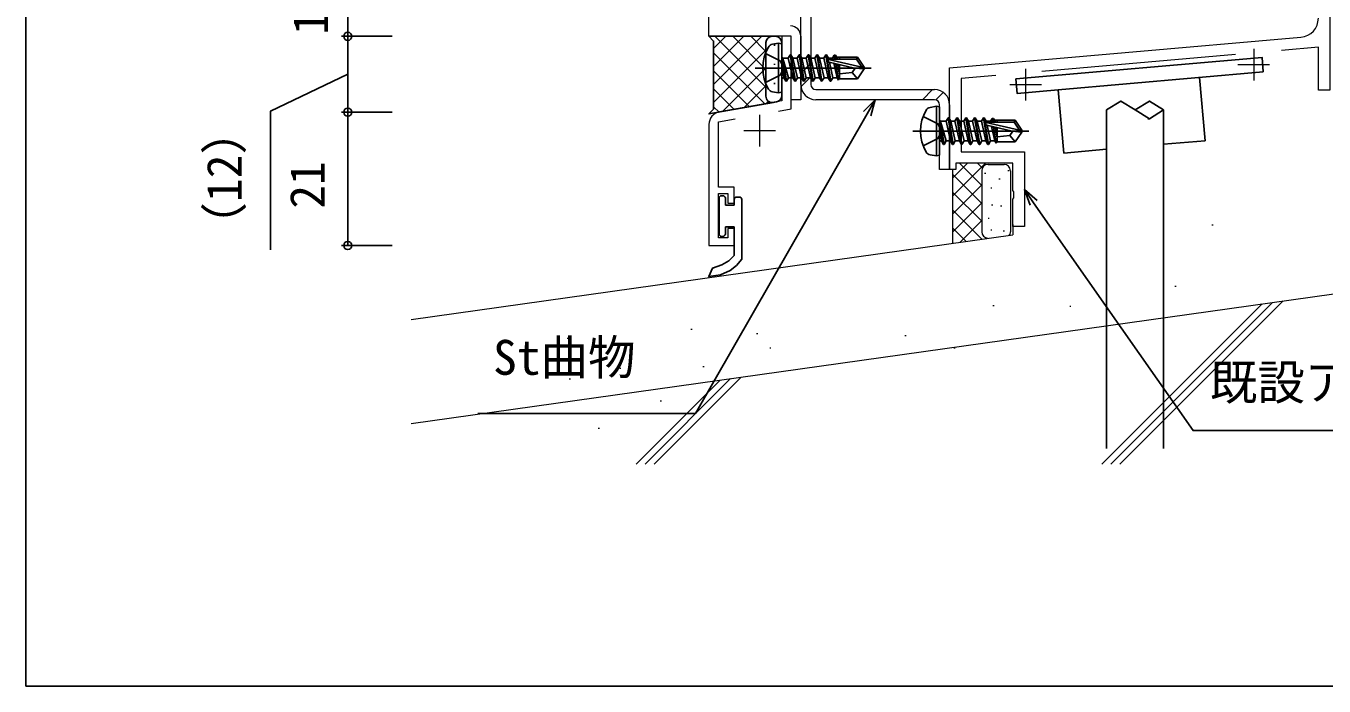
# Model space of a CAD drawing. Units: millimetres, scale not verified. Extents: x -437 to 438, y -281 to 278.
# Drawn here: x -436.8 to -231.9, y -281 to -176.9 of the extents above; entities that cross this region are included whole.
import ezdxf
from ezdxf.enums import TextEntityAlignment as Align

# ---------------------------------------------------------------- set-up
doc = ezdxf.new("R2010")
doc.units = ezdxf.units.MM
doc.header["$LTSCALE"] = 2
doc.layers.add('0-3_YKK_11', color=7, linetype='Continuous', lineweight=18)
doc.layers.add('0-9_YSS_K', color=3, linetype='Continuous', lineweight=18)
for name, color, linetype in [('0-5_YKK_13', 4, 'Continuous'), ('0-7_YKK_D', 6, 'Continuous'), ('0-8_YKK_ZWAK', 7, 'Continuous')]:
    doc.layers.add(name, color=color, linetype=linetype)
doc.styles.add('ＭＳ ゴシック', font='')
doc.styles.get('ＭＳ ゴシック').set_extended_font_data('MS Gothic')

msp = doc.modelspace()

# ---------------------------------------------------------------- linework, layer by layer
at = {"layer": '0-3_YKK_11', "color": 4}
for p, q in [((-245.882, -181.373), (-276.43, -184.045)), ((-242.995, -180.477), (-242.995, -185.477)), ((-278.995, -183.627), (-278.995, -188.627)), ((-245.495, -182.977), (-240.495, -182.977)), ((-281.495, -186.127), (-276.495, -186.127))]:
    msp.add_line(p, q, dxfattribs=at)
at = {"layer": '0-3_YKK_11', "color": 211}
for p, q in [((-320.995, -190.894), (-320.995, -195.894)), ((-323.495, -193.394), (-318.495, -193.394))]:
    msp.add_line(p, q, dxfattribs=at)
at = {"layer": '0-3_YKK_11', "color": 4}
for points in [[(-230.995, -140.89), (-230.995, -187.015), (-232.795, -187.015), (-232.795, -180.228), (-238.602, -180.736)], [(-283.71, -184.682), (-289.195, -185.162), (-289.195, -196.715), (-279.195, -196.715), (-279.195, -208.515), (-280.995, -208.515), (-280.995, -204.186), (-280.852, -203.994), (-280.852, -203.036), (-280.995, -202.844), (-280.995, -198.515), (-289.995, -198.515), (-289.995, -199.515), (-290.995, -199.515), (-290.995, -183.513), (-235.533, -178.661)]]:
    msp.add_lwpolyline(points, dxfattribs=at)
at = {"layer": '0-3_YKK_11', "color": 211}
for points in [[(-314.495, -178.485), (-314.495, -188.515), (-315.995, -188.515), (-315.995, -183.973), (-315.875, -183.79), (-315.875, -183.24), (-315.995, -183.057), (-315.995, -178.515), (-328.995, -178.515), (-328.995, -166.515), (-281.111, -162.326)], [(-318.022, -190.331), (-315.995, -189.973), (-315.995, -178.515), (-317.495, -178.515), (-317.495, -188.715), (-327.342, -190.451)], [(-328.995, -192.421), (-328.995, -211.515), (-324.995, -211.515), (-324.995, -208.815), (-325.995, -208.815), (-325.995, -210.315), (-327.495, -210.315), (-327.495, -203.315), (-325.995, -203.315), (-325.995, -204.815), (-324.995, -204.815), (-324.995, -202.315), (-327.495, -202.315), (-327.495, -192.001), (-324.836, -191.532)]]:
    msp.add_lwpolyline(points, dxfattribs=at)
at = {"layer": '0-3_YKK_11', "color": 4}
msp.add_arc((-235.795, -175.672), 3, 274.99999, 0, dxfattribs=at)
at = {"layer": '0-3_YKK_11', "color": 211}
for centre, radius, start, end in [((-316.095, -178.485), 1.6, 0.00001, 89.99999), ((-326.995, -192.421), 2, 99.99997, 180)]:
    msp.add_arc(centre, radius, start, end, dxfattribs=at)
at = {"layer": '0-5_YKK_13'}
for p, q in [((-328.995, -178.515), (-318.995, -178.515)), ((-328.245, -180.451), (-326.308, -178.515)), ((-328.245, -183.28), (-323.48, -178.515)), ((-328.245, -186.108), (-320.651, -178.515)), ((-328.035, -178.515), (-319.995, -186.555)), ((-325.206, -178.515), (-319.995, -183.726)), ((-322.378, -178.515), (-319.995, -180.898)), ((-319.995, -179.515), (-319.995, -187.964)), ((-319.995, -179.515), (-319.995, -187.964)), ((-319.549, -178.515), (-319.443, -178.621)), ((-318.495, -178.515), (-318.995, -178.515)), ((-317.995, -179.603), (-318.969, -179.775)), ((-318.625, -179.8), (-318.625, -180)), ((-317.995, -179.603), (-317.995, -187.427)), ((-317.995, -179.603), (-317.495, -179.691)), ((-317.495, -187.876), (-317.495, -179.515)), ((-317.495, -179.691), (-317.495, -187.338)), ((-328.245, -188.937), (-319.995, -180.687)), ((-328.245, -181.133), (-320.187, -189.191)), ((-316.845, -185.615), (-317.445, -182.015)), ((-317.445, -182.015), (-317.345, -182.015)), ((-317.445, -182.015), (-317.162, -185.065)), ((-317.345, -182.015), (-316.745, -185.615)), ((-316.427, -185.065), (-317.345, -182.015)), ((-317.295, -181.965), (-316.462, -181.965)), ((-316.145, -181.415), (-316.462, -181.965)), ((-316.462, -181.965), (-315.762, -185.065)), ((-315.445, -185.615), (-316.145, -181.415)), ((-316.145, -181.415), (-316.045, -181.415)), ((-316.045, -181.415), (-315.727, -181.965)), ((-316.045, -181.415), (-315.345, -185.615)), ((-315.727, -181.965), (-315.027, -185.065)), ((-315.727, -181.965), (-315.062, -181.965)), ((-314.745, -181.415), (-315.062, -181.965)), ((-315.062, -181.965), (-314.362, -185.065)), ((-314.045, -185.615), (-314.745, -181.415)), ((-314.745, -181.415), (-314.645, -181.415)), ((-314.645, -181.415), (-313.945, -185.615)), ((-314.327, -181.965), (-313.662, -181.965)), ((-313.345, -181.415), (-313.662, -181.965)), ((-313.662, -181.965), (-312.962, -185.065)), ((-312.645, -185.615), (-313.345, -181.415)), ((-313.345, -181.415), (-313.245, -181.415)), ((-313.245, -181.415), (-312.545, -185.615)), ((-312.927, -181.965), (-312.262, -181.965)), ((-311.945, -181.415), (-312.262, -181.965)), ((-312.262, -181.965), (-311.562, -185.065)), ((-311.245, -185.615), (-311.945, -181.415)), ((-311.945, -181.415), (-311.845, -181.415)), ((-311.845, -181.415), (-311.145, -185.615)), ((-311.527, -181.965), (-310.862, -181.965)), ((-310.545, -181.415), (-310.862, -181.965)), ((-310.862, -181.965), (-310.162, -185.065)), ((-309.845, -185.615), (-310.545, -181.415)), ((-310.545, -181.415), (-310.445, -181.415)), ((-310.445, -181.415), (-309.745, -185.615)), ((-310.127, -181.965), (-309.462, -181.965)), ((-310.105, -182.172), (-304.857, -183.365)), ((-309.202, -181.515), (-309.462, -181.965)), ((-309.462, -181.965), (-309.428, -182.118)), ((-309.202, -181.515), (-308.987, -181.515)), ((-309.202, -181.515), (-309.104, -182.115)), ((-308.987, -181.515), (-308.87, -182.115)), ((-308.814, -181.815), (-305.54, -181.815)), ((-308.395, -181.815), (-308.395, -182.115)), ((-305.54, -181.815), (-305.7, -182.115)), ((-305.54, -181.815), (-304.495, -183.365)), ((-328.245, -183.961), (-322.59, -189.616)), ((-326.849, -190.369), (-319.995, -183.515)), ((-321.695, -183.515), (-303.385, -183.515)), ((-318.625, -182.83), (-318.625, -183.03)), ((-310.001, -182.605), (-306.001, -183.515)), ((-309.982, -182.61), (-309.427, -185.065)), ((-309.281, -182.769), (-308.762, -185.065)), ((-308.985, -182.836), (-308.56, -185.415)), ((-308.718, -182.897), (-308.395, -184.563)), ((-308.395, -182.971), (-308.395, -185.215)), ((-306.395, -184.215), (-305.54, -185.215)), ((-306.001, -183.515), (-304.495, -183.515)), ((-306.001, -183.515), (-304.495, -183.665)), ((-305.54, -185.215), (-304.495, -183.665)), ((-304.857, -183.365), (-304.495, -183.365)), ((-304.495, -183.665), (-304.495, -183.365)), ((-273.854, -186.972), (-241.478, -184.139)), ((-323.412, -189.761), (-319.995, -186.343)), ((-318.625, -185.86), (-318.625, -186.06)), ((-317.295, -185.065), (-317.162, -185.065)), ((-316.845, -185.615), (-317.162, -185.065)), ((-316.845, -185.615), (-316.745, -185.615)), ((-316.845, -185.615), (-316.745, -185.615)), ((-316.745, -185.615), (-316.427, -185.065)), ((-316.427, -185.065), (-315.762, -185.065)), ((-315.445, -185.615), (-315.762, -185.065)), ((-315.445, -185.615), (-315.345, -185.615)), ((-315.345, -185.615), (-315.027, -185.065)), ((-315.027, -185.065), (-314.362, -185.065)), ((-314.045, -185.615), (-314.362, -185.065)), ((-314.045, -185.615), (-313.945, -185.615)), ((-313.945, -185.615), (-313.627, -185.065)), ((-313.627, -185.065), (-312.962, -185.065)), ((-312.645, -185.615), (-312.962, -185.065)), ((-312.645, -185.615), (-312.545, -185.615)), ((-312.545, -185.615), (-312.227, -185.065)), ((-312.227, -185.065), (-311.562, -185.065)), ((-311.245, -185.615), (-311.562, -185.065)), ((-311.245, -185.615), (-311.145, -185.615)), ((-311.145, -185.615), (-310.827, -185.065)), ((-310.827, -185.065), (-310.162, -185.065)), ((-309.845, -185.615), (-310.162, -185.065)), ((-309.845, -185.615), (-309.745, -185.615)), ((-309.745, -185.615), (-309.427, -185.065)), ((-309.427, -185.065), (-308.762, -185.065)), ((-308.56, -185.415), (-308.762, -185.065)), ((-308.466, -185.215), (-308.56, -185.415)), ((-308.466, -185.215), (-305.54, -185.215)), ((-250.668, -194.982), (-251.54, -185.02)), ((-328.245, -186.79), (-324.994, -190.041)), ((-317.995, -187.427), (-318.969, -187.255)), ((-317.995, -187.427), (-317.495, -187.338)), ((-328.245, -189.618), (-327.397, -190.466)), ((-319.976, -189.154), (-319.59, -188.768)), ((-318.821, -188.949), (-318.321, -188.861)), ((-318.625, -188.89), (-318.625, -188.914)), ((-293.095, -189.553), (-294.069, -189.725)), ((-293.095, -189.553), (-293.095, -197.377)), ((-293.095, -189.553), (-292.595, -189.641)), ((-292.595, -189.641), (-292.595, -197.288)), ((-291.945, -195.565), (-292.545, -191.965)), ((-292.545, -191.965), (-292.445, -191.965)), ((-292.545, -191.965), (-292.262, -195.015)), ((-292.445, -191.965), (-291.845, -195.565)), ((-291.527, -195.015), (-292.445, -191.965)), ((-292.395, -191.915), (-291.562, -191.915)), ((-291.245, -191.365), (-291.562, -191.915)), ((-291.562, -191.915), (-290.862, -195.015)), ((-290.545, -195.565), (-291.245, -191.365)), ((-291.245, -191.365), (-291.145, -191.365)), ((-291.145, -191.365), (-290.827, -191.915)), ((-291.145, -191.365), (-290.445, -195.565)), ((-290.827, -191.915), (-290.127, -195.015)), ((-290.827, -191.915), (-290.162, -191.915)), ((-289.845, -191.365), (-290.162, -191.915)), ((-290.162, -191.915), (-289.462, -195.015)), ((-289.145, -195.565), (-289.845, -191.365)), ((-289.845, -191.365), (-289.745, -191.365)), ((-289.745, -191.365), (-289.045, -195.565)), ((-289.427, -191.915), (-288.762, -191.915)), ((-288.445, -191.365), (-288.762, -191.915)), ((-288.762, -191.915), (-288.062, -195.015)), ((-287.745, -195.565), (-288.445, -191.365)), ((-288.445, -191.365), (-288.345, -191.365)), ((-288.345, -191.365), (-287.645, -195.565)), ((-288.027, -191.915), (-287.362, -191.915)), ((-287.045, -191.365), (-287.362, -191.915)), ((-287.362, -191.915), (-286.662, -195.015)), ((-286.345, -195.565), (-287.045, -191.365)), ((-287.045, -191.365), (-286.945, -191.365)), ((-286.945, -191.365), (-286.245, -195.565)), ((-286.627, -191.915), (-285.962, -191.915)), ((-285.645, -191.365), (-285.962, -191.915)), ((-285.962, -191.915), (-285.262, -195.015)), ((-284.945, -195.565), (-285.645, -191.365)), ((-285.645, -191.365), (-285.545, -191.365)), ((-285.545, -191.365), (-284.845, -195.565)), ((-285.227, -191.915), (-284.562, -191.915)), ((-285.205, -192.122), (-279.957, -193.315)), ((-285.101, -192.555), (-281.101, -193.465)), ((-285.082, -192.56), (-284.527, -195.015)), ((-284.302, -191.465), (-284.562, -191.915)), ((-284.562, -191.915), (-284.528, -192.068)), ((-284.302, -191.465), (-284.087, -191.465)), ((-284.302, -191.465), (-284.204, -192.065)), ((-284.087, -191.465), (-283.97, -192.065)), ((-283.914, -191.765), (-280.64, -191.765)), ((-283.495, -191.765), (-283.495, -192.065)), ((-280.64, -191.765), (-280.8, -192.065)), ((-280.64, -191.765), (-279.595, -193.315)), ((-259.729, -191.523), (-259.463, -191.523)), ((-296.795, -193.465), (-278.485, -193.465)), ((-284.381, -192.719), (-283.862, -195.015)), ((-284.085, -192.786), (-283.66, -195.365)), ((-283.818, -192.847), (-283.495, -194.513)), ((-283.495, -192.921), (-283.495, -195.165)), ((-281.495, -194.165), (-280.64, -195.165)), ((-281.101, -193.465), (-279.595, -193.465)), ((-281.101, -193.465), (-279.595, -193.615)), ((-280.64, -195.165), (-279.595, -193.615)), ((-279.957, -193.315), (-279.595, -193.315)), ((-279.595, -193.615), (-279.595, -193.315)), ((-292.395, -195.015), (-292.262, -195.015)), ((-291.945, -195.565), (-292.262, -195.015)), ((-291.945, -195.565), (-291.845, -195.565)), ((-291.945, -195.565), (-291.845, -195.565)), ((-291.845, -195.565), (-291.527, -195.015)), ((-291.527, -195.015), (-290.862, -195.015)), ((-290.545, -195.565), (-290.862, -195.015)), ((-290.545, -195.565), (-290.445, -195.565)), ((-290.445, -195.565), (-290.127, -195.015)), ((-290.127, -195.015), (-289.462, -195.015)), ((-289.145, -195.565), (-289.462, -195.015)), ((-289.145, -195.565), (-289.045, -195.565)), ((-289.045, -195.565), (-288.727, -195.015)), ((-288.727, -195.015), (-288.062, -195.015)), ((-287.745, -195.565), (-288.062, -195.015)), ((-287.745, -195.565), (-287.645, -195.565)), ((-287.645, -195.565), (-287.327, -195.015)), ((-287.327, -195.015), (-286.662, -195.015)), ((-286.345, -195.565), (-286.662, -195.015)), ((-286.345, -195.565), (-286.245, -195.565)), ((-286.245, -195.565), (-285.927, -195.015)), ((-285.927, -195.015), (-285.262, -195.015)), ((-284.945, -195.565), (-285.262, -195.015)), ((-284.945, -195.565), (-284.845, -195.565)), ((-284.845, -195.565), (-284.527, -195.015)), ((-284.527, -195.015), (-283.862, -195.015)), ((-283.66, -195.365), (-283.862, -195.015)), ((-283.566, -195.165), (-283.66, -195.365)), ((-283.566, -195.165), (-280.64, -195.165)), ((-272.983, -196.934), (-266.213, -196.342)), ((-257.213, -195.554), (-250.668, -194.982)), ((-293.095, -197.377), (-294.069, -197.205)), ((-293.095, -197.377), (-292.595, -197.288)), ((-327.395, -209.669), (-327.395, -204.069)), ((-326.995, -203.669), (-326.795, -203.669)), ((-326.395, -204.069), (-326.395, -205.169)), ((-324.995, -205.169), (-324.995, -204.269)), ((-324.595, -203.869), (-324.195, -203.869)), ((-323.795, -204.269), (-323.795, -213.675)), ((-326.395, -205.169), (-324.995, -205.169)), ((-326.395, -208.569), (-326.395, -209.669)), ((-324.995, -208.569), (-326.395, -208.569)), ((-324.995, -208.569), (-324.995, -213.09)), ((-326.795, -210.069), (-326.995, -210.069))]:
    msp.add_line(p, q, dxfattribs=at)
for points in [[(-318.821, -188.949), (-328.995, -190.748), (-328.245, -189.998), (-328.245, -179.265), (-328.995, -178.515), (-328.245, -179.265), (-328.245, -189.998), (-328.995, -190.748)], [(-320.074, -181.215), (-317.758, -182.37), (-317.149, -183.515)], [(-314.645, -181.415), (-314.327, -181.965), (-313.627, -185.065)], [(-313.245, -181.415), (-312.927, -181.965), (-312.227, -185.065)], [(-311.845, -181.415), (-311.527, -181.965), (-310.827, -185.065)], [(-310.445, -181.415), (-310.127, -181.965), (-310.084, -182.156)], [(-309.946, -182.115), (-305.7, -182.115), (-304.857, -183.365)], [(-308.987, -181.515), (-308.727, -181.965), (-308.693, -182.115)], [(-241.478, -184.139), (-241.679, -181.848), (-280.53, -185.247), (-280.33, -187.538), (-273.854, -186.972), (-272.983, -196.934)], [(-320.074, -185.815), (-317.758, -184.66), (-317.149, -183.515)], [(-305.894, -183.515), (-306.395, -184.215), (-308.395, -184.415)], [(-266.213, -190.123), (-263.963, -188.723), (-261.713, -190.123)], [(-266.213, -190.123), (-266.213, -224.167), (-266.213, -243.519)], [(-257.213, -190.123), (-259.463, -188.723), (-261.713, -190.123)], [(-257.213, -190.123), (-259.463, -191.523), (-261.713, -190.123)], [(-259.434, -188.724), (-259.449, -188.723), (-259.463, -188.723)], [(-257.213, -190.123), (-257.213, -222.903), (-257.213, -243.519)], [(-295.174, -191.165), (-292.858, -192.32), (-292.249, -193.465)], [(-289.745, -191.365), (-289.427, -191.915), (-288.727, -195.015)], [(-288.345, -191.365), (-288.027, -191.915), (-287.327, -195.015)], [(-286.945, -191.365), (-286.627, -191.915), (-285.927, -195.015)], [(-285.545, -191.365), (-285.227, -191.915), (-285.184, -192.106)], [(-285.046, -192.065), (-280.8, -192.065), (-279.957, -193.315)], [(-284.087, -191.465), (-283.827, -191.915), (-283.793, -192.065)], [(-295.174, -195.765), (-292.858, -194.61), (-292.249, -193.465)], [(-280.994, -193.465), (-281.495, -194.165), (-283.495, -194.365)], [(-324.995, -213.09), (-325.839, -213.913), (-326.95, -214.547), (-328.44, -215.106), (-329.009, -216.422), (-327.15, -216.124), (-325.628, -215.432), (-324.616, -214.656), (-323.795, -213.675)]]:
    msp.add_lwpolyline(points, dxfattribs=at)
for centre, radius, start, end in [((-313.995, -183.515), 6.5, 149.36409, 210.63591), ((-318.995, -179.515), 1, 90, 180), ((-318.995, -179.515), 1, 90, 180), ((-318.813, -180.661), 0.9, 100, 149.36409), ((-318.495, -179.515), 1, 0, 90), ((-317.295, -181.765), 0.2, 180, 270), ((-309.946, -182.363), 0.248, 90, 257.19096), ((-317.295, -185.265), 0.2, 90, 180), ((-318.995, -187.964), 1, 180, 280.02868), ((-318.995, -187.964), 1, 180, 280.02868), ((-318.813, -186.368), 0.9, 210.63591, 260), ((-318.495, -187.876), 1, 280.02868, 0), ((-289.095, -193.465), 6.5, 149.36409, 210.63591), ((-293.913, -190.611), 0.9, 100, 149.36409), ((-292.395, -191.715), 0.2, 180, 270), ((-285.046, -192.313), 0.248, 90, 257.19096), ((-292.395, -195.215), 0.2, 90, 180), ((-293.913, -196.318), 0.9, 210.63591, 260), ((-326.995, -204.069), 0.4, 90, 180), ((-326.795, -204.069), 0.4, 0, 90), ((-324.595, -204.269), 0.4, 90, 180), ((-324.195, -204.269), 0.4, 0, 90), ((-326.995, -209.669), 0.4, 180, 270), ((-326.795, -209.669), 0.4, 270, 0)]:
    msp.add_arc(centre, radius, start, end, dxfattribs=at)
at = {"layer": '0-7_YKK_D'}
for p, q in [((-385.995, -178.515), (-385.995, -166.515)), ((-378.995, -178.515), (-386.995, -178.515)), ((-378.995, -178.515), (-386.995, -178.515)), ((-385.995, -190.48), (-385.995, -178.515)), ((-378.995, -190.48), (-386.995, -190.48)), ((-378.995, -190.48), (-386.995, -190.48)), ((-385.995, -211.515), (-385.995, -190.48)), ((-378.995, -211.515), (-386.995, -211.515))]:
    msp.add_line(p, q, dxfattribs=at)
for points in [[(-385.995, -184.498), (-398.217, -190.338), (-398.217, -212.193)], [(-302.745, -188.515), (-304.014, -190.727), (-331.137, -237.991), (-365.454, -237.991)], [(-304.607, -190.386), (-302.745, -188.515), (-303.421, -191.067)], [(-278.292, -205.176), (-279.195, -202.695), (-277.172, -204.392)], [(-279.195, -202.695), (-277.732, -204.784), (-252.578, -240.707), (-163.035, -240.707)]]:
    msp.add_lwpolyline(points, dxfattribs=at)
for centre in [(-385.995, -178.515), (-385.995, -178.515), (-385.995, -190.48), (-385.995, -190.48), (-385.995, -211.515)]:
    msp.add_circle(centre, 0.637, dxfattribs=at)
at = {"layer": '0-8_YKK_ZWAK'}
msp.add_line((-436.8, 244), (-436.8, -281), dxfattribs=at)
msp.add_lwpolyline([(-436.8, -281), (438.2, -281), (438.2, 244)], dxfattribs=at)
at = {"layer": '0-9_YSS_K', "color": 1}
for p, q in [((-314.495, -186.115), (-314.495, -173.915)), ((-312.895, -173.915), (-312.895, -186.115)), ((-314.495, -184.377), (-312.895, -182.777)), ((-314.468, -186.473), (-312.895, -184.9)), ((-312.095, -186.915), (-293.395, -186.915)), ((-295.298, -188.515), (-293.698, -186.915)), ((-293.199, -188.539), (-292.013, -187.353)), ((-293.395, -188.515), (-312.095, -188.515))]:
    msp.add_line(p, q, dxfattribs=at)
at = {"layer": '0-9_YSS_K'}
for p, q in [((-288.166, -198.517), (-290.495, -200.847)), ((-285.337, -198.517), (-290.495, -203.675)), ((-289.452, -198.517), (-285.98, -201.989)), ((-286.623, -198.517), (-285.98, -199.161)), ((-284.93, -198.71), (-282.395, -198.71)), ((-290.495, -211.17), (-290.495, -199.517)), ((-290.495, -200.302), (-285.98, -204.817)), ((-285.93, -199.71), (-285.93, -209.331)), ((-285.505, -200.127), (-285.305, -200.127)), ((-281.82, -199.702), (-281.62, -199.702)), ((-281.395, -199.71), (-281.395, -209.331)), ((-285.98, -201.989), (-290.495, -206.504)), ((-284.513, -202.395), (-284.313, -202.395)), ((-283.238, -200.977), (-283.038, -200.977)), ((-290.495, -203.131), (-285.98, -207.646)), ((-285.98, -204.817), (-290.495, -209.332)), ((-290.495, -205.96), (-285.926, -210.529)), ((-284.371, -205.087), (-284.171, -205.087)), ((-282.954, -205.229), (-282.754, -205.229)), ((-290.495, -208.788), (-288.406, -210.877)), ((-285.98, -207.646), (-289.343, -211.008)), ((-284.938, -207.213), (-284.738, -207.213)), ((-280.995, -208.215), (-280.995, -209.833)), ((-249.615, -208.254), (-249.415, -208.254)), ((-375.995, -223.176), (-280.995, -209.833)), ((-284.513, -209.055), (-284.313, -209.055)), ((-282.529, -209.197), (-282.329, -209.197)), ((-375.995, -239.582), (-225.995, -218.515)), ((-255.431, -217.946), (-255.231, -217.946)), ((-284.192, -221), (-283.992, -221)), ((-272.044, -221.072), (-271.844, -221.072)), ((-266.945, -246), (-241.659, -220.715)), ((-265.53, -246), (-240.014, -220.484)), ((-264.116, -246), (-238.369, -220.253)), ((-331.854, -224.69), (-331.654, -224.69)), ((-321.492, -225.387), (-321.292, -225.387)), ((-351.344, -226.145), (-351.144, -226.145)), ((-298.078, -225.7), (-297.878, -225.7)), ((-319.402, -227.639), (-319.202, -227.639)), ((-290.324, -227.639), (-290.124, -227.639)), ((-343.08, -230.867), (-342.88, -230.867)), ((-329.943, -230.622), (-329.743, -230.622)), ((-351.053, -232.545), (-350.853, -232.545)), ((-340.484, -246), (-327.214, -232.731)), ((-339.069, -246), (-325.569, -232.499)), ((-337.655, -246), (-323.924, -232.268)), ((-336.699, -236), (-336.499, -236)), ((-346.457, -240.324), (-346.257, -240.324))]:
    msp.add_line(p, q, dxfattribs=at)
at = {"layer": '0-9_YSS_K', "color": 1}
msp.add_lwpolyline([(-290.995, -189.315), (-290.995, -199.515), (-292.595, -199.515), (-292.595, -189.315)], dxfattribs=at)
for centre, radius, start, end in [((-312.095, -186.115), 2.4, 180, 270), ((-312.095, -186.115), 0.8, 180, 270), ((-293.395, -189.315), 2.4, 0, 90), ((-293.395, -189.315), 0.8, 0, 90)]:
    msp.add_arc(centre, radius, start, end, dxfattribs=at)
at = {"layer": '0-9_YSS_K'}
for centre, start, end in [((-284.93, -199.71), 90, 180), ((-282.395, -199.71), 0, 90), ((-284.93, -209.331), 180, 270), ((-282.395, -209.331), 323.97172, 0)]:
    msp.add_arc(centre, 1, start, end, dxfattribs=at)

# ---------------------------------------------------------------- texts
at = {"layer": '0-7_YKK_D', "style": 'ＭＳ ゴシック'}
for s, p in [('12', (-387.495, -178.268)), ('（12）', (-401.112, -212.154)), ('21', (-387.995, -205.706))]:
    msp.add_text(s, height=5.499, rotation=90, dxfattribs=at).set_placement(p, align=Align.BOTTOM_LEFT)
for s, p in [('St曲物', (-363.06, -233.554)), ('既設アルミサッシ枠', (-249.919, -237.505))]:
    msp.add_text(s, height=5.499, dxfattribs=at).set_placement(p, align=Align.BOTTOM_LEFT)

doc.saveas('drawing.dxf')
